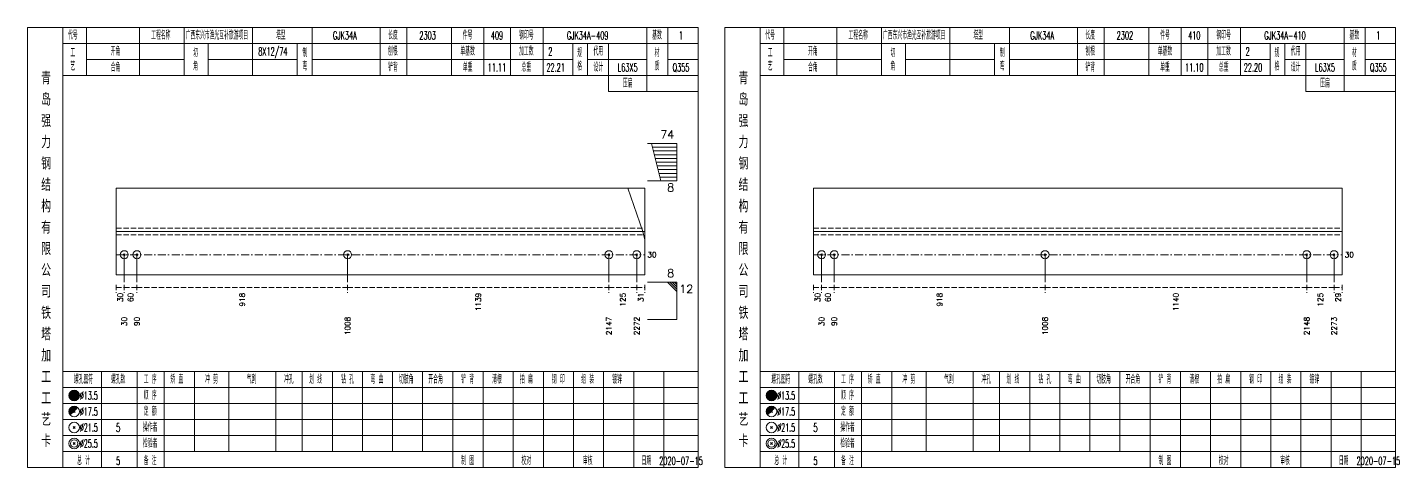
# Model space of a CAD drawing. Extents: x 0 to 2606, y -377 to 6479.
# Drawn here: x 1307 to 1821, y 5075 to 5240 of the extents above; entities that cross this region are included whole.
import ezdxf
from ezdxf.enums import TextEntityAlignment as Align

# ---------------------------------------------------------------- set-up
doc = ezdxf.new("R2010")
doc.units = 0
doc.header["$MEASUREMENT"] = 0
doc.linetypes.add('一点画线', pattern=[5.2, 3, -1, 0.2, -1])
doc.linetypes.add('虚线', pattern=[2.75, 2, -0.75])
doc.layers.get('0').update_dxf_attribs({"linetype": 'CONTINUOUS', "lineweight": 25})
doc.layers.add('1', color=7, linetype='CONTINUOUS', lineweight=25)
doc.layers.add('4', color=7, linetype='CONTINUOUS', lineweight=25)
doc.styles.get("Standard").update_dxf_attribs({"font": 'simplex.shx', "width": 0.7, "height": 3, "bigfont": 'gbhzfs.shx'})

msp = doc.modelspace()

# ---------------------------------------------------------------- linework, layer by layer
at = {"color": 7, "linetype": 'Continuous', "lineweight": 13}
for p, q in [((1550.4, 5196.5), (1539.4, 5196.5)), ((1544.4, 5182.5), (1540.9, 5196.5)), ((1550.4, 5195.1), (1541.25, 5195.1)), ((1550.4, 5182.5), (1550.4, 5196.5)), ((1550.4, 5193.7), (1541.6, 5193.7)), ((1550.4, 5192.3), (1541.95, 5192.3)), ((1550.4, 5190.9), (1542.3, 5190.9)), ((1550.4, 5189.5), (1542.65, 5189.5)), ((1550.4, 5188.1), (1543, 5188.1)), ((1550.4, 5186.7), (1543.35, 5186.7)), ((1550.4, 5185.3), (1543.7, 5185.3)), ((1537.71, 5163.5), (1532.03, 5179.69)), ((1550.4, 5182.5), (1539.4, 5182.5)), ((1550.4, 5183.9), (1544.05, 5183.9)), ((1538.4, 5160.42), (1537.71, 5163.5)), ((1343.3, 5154.81), (1343.3, 5144.5)), ((1348.04, 5154.81), (1348.04, 5144.5)), ((1427.01, 5154.81), (1427.01, 5144.5)), ((1524.98, 5154.81), (1524.98, 5144.5)), ((1535.4, 5154.81), (1535.4, 5144.5)), ((1604.7, 5154.81), (1604.7, 5144.5)), ((1609.45, 5154.81), (1609.45, 5144.5)), ((1688.44, 5154.81), (1688.44, 5144.5)), ((1786.55, 5154.81), (1786.55, 5144.5)), ((1796.8, 5154.81), (1796.8, 5144.5)), ((1550.4, 5144.5), (1539.4, 5144.5)), ((1546.9, 5144.5), (1550.4, 5141)), ((1547.78, 5144.5), (1550.4, 5141.88)), ((1548.65, 5144.5), (1550.4, 5142.75)), ((1549.53, 5144.5), (1550.4, 5143.62)), ((1550.4, 5144.5), (1550.4, 5130.5)), ((1550.4, 5130.5), (1539.4, 5130.5))]:
    msp.add_line(p, q, dxfattribs=at)
at = {"color": 7, "linetype": 'Continuous', "lineweight": 18}
for p, q in [((1340.3, 5179.69), (1340.3, 5147.31)), ((1340.3, 5179.69), (1538.4, 5179.69)), ((1538.4, 5179.69), (1538.4, 5147.31)), ((1601.7, 5179.69), (1601.7, 5147.31)), ((1601.7, 5179.69), (1799.8, 5179.69)), ((1799.8, 5179.69), (1799.8, 5147.31)), ((1340.3, 5163.5), (1538.4, 5163.5)), ((1601.7, 5163.5), (1799.8, 5163.5))]:
    msp.add_line(p, q, dxfattribs=at)
at = {"color": 1, "linetype": '虚线', "lineweight": 18}
for p, q in [((1340.3, 5164.69), (1538.4, 5164.69)), ((1601.7, 5164.69), (1799.8, 5164.69)), ((1340.3, 5162.31), (1538.4, 5162.31)), ((1601.7, 5162.31), (1799.8, 5162.31))]:
    msp.add_line(p, q, dxfattribs=at)
at = {"color": 3, "linetype": '一点画线', "lineweight": 13}
for p, q in [((1340.3, 5154.81), (1538.4, 5154.81)), ((1601.7, 5154.81), (1799.8, 5154.81))]:
    msp.add_line(p, q, dxfattribs=at)
at = {"color": 8, "linetype": '虚线', "lineweight": 9}
for p, q in [((1340.3, 5143.5), (1340.3, 5140.5)), ((1343.3, 5143.5), (1343.3, 5140.5)), ((1343.3, 5143.5), (1343.3, 5140.5)), ((1348.04, 5143.5), (1348.04, 5140.5)), ((1348.04, 5143.5), (1348.04, 5140.5)), ((1427.01, 5143.5), (1427.01, 5140.5)), ((1427.01, 5143.5), (1427.01, 5140.5)), ((1524.98, 5143.5), (1524.98, 5140.5)), ((1524.98, 5143.5), (1524.98, 5140.5)), ((1535.4, 5143.5), (1535.4, 5140.5)), ((1535.4, 5143.5), (1535.4, 5140.5)), ((1538.4, 5143.5), (1538.4, 5140.5)), ((1601.7, 5143.5), (1601.7, 5140.5)), ((1604.7, 5143.5), (1604.7, 5140.5)), ((1604.7, 5143.5), (1604.7, 5140.5)), ((1609.45, 5143.5), (1609.45, 5140.5)), ((1609.45, 5143.5), (1609.45, 5140.5)), ((1688.44, 5143.5), (1688.44, 5140.5)), ((1688.44, 5143.5), (1688.44, 5140.5)), ((1786.55, 5143.5), (1786.55, 5140.5)), ((1786.55, 5143.5), (1786.55, 5140.5)), ((1796.8, 5143.5), (1796.8, 5140.5)), ((1796.8, 5143.5), (1796.8, 5140.5)), ((1799.8, 5143.5), (1799.8, 5140.5)), ((1340.3, 5142.5), (1343.3, 5142.5)), ((1343.3, 5142.5), (1348.04, 5142.5)), ((1348.04, 5142.5), (1427.01, 5142.5)), ((1427.01, 5142.5), (1524.98, 5142.5)), ((1524.98, 5142.5), (1535.4, 5142.5)), ((1535.4, 5142.5), (1538.4, 5142.5)), ((1601.7, 5142.5), (1604.7, 5142.5)), ((1604.7, 5142.5), (1609.45, 5142.5)), ((1609.45, 5142.5), (1688.44, 5142.5)), ((1688.44, 5142.5), (1786.55, 5142.5)), ((1786.55, 5142.5), (1796.8, 5142.5)), ((1796.8, 5142.5), (1799.8, 5142.5))]:
    msp.add_line(p, q, dxfattribs=at)
at = {"layer": '1', "color": 7, "linetype": 'Continuous', "lineweight": 13}
for p, q in [((1343, 5154.51), (1343.6, 5155.11)), ((1343.6, 5154.51), (1343, 5155.11)), ((1347.74, 5154.51), (1348.34, 5155.11)), ((1348.34, 5154.51), (1347.74, 5155.11)), ((1426.71, 5154.51), (1427.31, 5155.11)), ((1427.31, 5154.51), (1426.71, 5155.11)), ((1524.68, 5154.51), (1525.28, 5155.11)), ((1525.28, 5154.51), (1524.68, 5155.11)), ((1535.1, 5154.51), (1535.7, 5155.11)), ((1535.7, 5154.51), (1535.1, 5155.11)), ((1604.4, 5154.51), (1605, 5155.11)), ((1605, 5154.51), (1604.4, 5155.11)), ((1609.15, 5154.51), (1609.75, 5155.11)), ((1609.75, 5154.51), (1609.15, 5155.11)), ((1688.14, 5154.51), (1688.74, 5155.11)), ((1688.74, 5154.51), (1688.14, 5155.11)), ((1786.25, 5154.51), (1786.85, 5155.11)), ((1786.85, 5154.51), (1786.25, 5155.11)), ((1796.5, 5154.51), (1797.1, 5155.11)), ((1797.1, 5154.51), (1796.5, 5155.11))]:
    msp.add_line(p, q, dxfattribs=at)
at = {"layer": '1', "color": 7, "linetype": 'Continuous', "lineweight": 18}
for p, q in [((1340.3, 5147.31), (1538.4, 5147.31)), ((1601.7, 5147.31), (1799.8, 5147.31))]:
    msp.add_line(p, q, dxfattribs=at)
at = {"layer": '1', "color": 7, "linetype": 'Continuous', "lineweight": 13}
for centre in [(1343.3, 5154.81), (1348.04, 5154.81), (1427.01, 5154.81), (1524.98, 5154.81), (1535.4, 5154.81), (1604.7, 5154.81), (1609.45, 5154.81), (1688.44, 5154.81), (1786.55, 5154.81), (1796.8, 5154.81)]:
    msp.add_circle(centre, 1.5, dxfattribs=at)
at = {"layer": '4', "color": 1, "linetype": 'Continuous', "lineweight": 18}
for p, q in [((1320.3, 5075), (1320.3, 5240)), ((1329.2, 5222), (1329.2, 5240)), ((1349, 5222), (1349, 5240)), ((1365.8, 5222), (1365.8, 5240)), ((1391.4, 5222), (1391.4, 5240)), ((1413.7, 5222), (1413.7, 5240)), ((1439.2, 5222), (1439.2, 5240)), ((1449.2, 5222), (1449.2, 5240)), ((1465.9, 5222), (1465.9, 5240)), ((1478.1, 5222), (1478.1, 5240)), ((1488.1, 5222), (1488.1, 5240)), ((1500.3, 5222), (1500.3, 5240)), ((1539.2, 5216), (1539.2, 5240)), ((1547, 5222), (1547, 5240)), ((1581.7, 5075), (1581.7, 5240)), ((1590.6, 5222), (1590.6, 5240)), ((1610.4, 5222), (1610.4, 5240)), ((1627.2, 5222), (1627.2, 5240)), ((1652.8, 5222), (1652.8, 5240)), ((1675.1, 5222), (1675.1, 5240)), ((1700.6, 5222), (1700.6, 5240)), ((1710.6, 5222), (1710.6, 5240)), ((1727.3, 5222), (1727.3, 5240)), ((1739.5, 5222), (1739.5, 5240)), ((1749.5, 5222), (1749.5, 5240)), ((1761.7, 5222), (1761.7, 5240)), ((1800.6, 5216), (1800.6, 5240)), ((1808.4, 5222), (1808.4, 5240)), ((1320.3, 5234), (1558.4, 5234)), ((1374.8, 5222), (1374.8, 5234)), ((1408.1, 5222), (1408.1, 5234)), ((1511.4, 5222), (1511.4, 5234)), ((1517, 5222), (1517, 5234)), ((1524.8, 5216), (1524.8, 5234)), ((1581.7, 5234), (1819.8, 5234)), ((1636.2, 5222), (1636.2, 5234)), ((1669.5, 5222), (1669.5, 5234)), ((1772.8, 5222), (1772.8, 5234)), ((1778.4, 5222), (1778.4, 5234)), ((1786.2, 5216), (1786.2, 5234)), ((1329.2, 5228), (1365.8, 5228)), ((1374.8, 5228), (1408.1, 5228)), ((1413.7, 5228), (1511.4, 5228)), ((1517, 5228), (1539.2, 5228)), ((1547, 5228), (1558.4, 5228)), ((1590.6, 5228), (1627.2, 5228)), ((1636.2, 5228), (1669.5, 5228)), ((1675.1, 5228), (1772.8, 5228)), ((1778.4, 5228), (1800.6, 5228)), ((1808.4, 5228), (1819.8, 5228)), ((1320.3, 5222), (1558.4, 5222)), ((1581.7, 5222), (1819.8, 5222)), ((1524.8, 5216), (1558.4, 5216)), ((1786.2, 5216), (1819.8, 5216)), ((1320.3, 5111), (1558.4, 5111)), ((1334.8, 5075), (1334.8, 5111)), ((1348.1, 5075), (1348.1, 5111)), ((1358.2, 5075), (1358.2, 5111)), ((1369.6, 5081), (1369.6, 5111)), ((1382.5, 5081), (1382.5, 5111)), ((1400.1, 5081), (1400.1, 5111)), ((1410, 5081), (1410, 5111)), ((1421.3, 5081), (1421.3, 5111)), ((1432.6, 5081), (1432.6, 5111)), ((1443.9, 5081), (1443.9, 5111)), ((1455.1, 5081), (1455.1, 5111)), ((1466.5, 5081), (1466.5, 5111)), ((1477.8, 5081), (1477.8, 5111)), ((1489.1, 5081), (1489.1, 5111)), ((1500.4, 5081), (1500.4, 5111)), ((1511.7, 5081), (1511.7, 5111)), ((1523, 5081), (1523, 5111)), ((1534.3, 5081), (1534.3, 5111)), ((1545.6, 5081), (1545.6, 5111)), ((1581.7, 5111), (1819.8, 5111)), ((1596.2, 5075), (1596.2, 5111)), ((1609.5, 5075), (1609.5, 5111)), ((1619.6, 5075), (1619.6, 5111)), ((1631, 5081), (1631, 5111)), ((1643.9, 5081), (1643.9, 5111)), ((1661.5, 5081), (1661.5, 5111)), ((1671.4, 5081), (1671.4, 5111)), ((1682.7, 5081), (1682.7, 5111)), ((1694, 5081), (1694, 5111)), ((1705.3, 5081), (1705.3, 5111)), ((1716.5, 5081), (1716.5, 5111)), ((1727.9, 5081), (1727.9, 5111)), ((1739.2, 5081), (1739.2, 5111)), ((1750.5, 5081), (1750.5, 5111)), ((1761.8, 5081), (1761.8, 5111)), ((1773.1, 5081), (1773.1, 5111)), ((1784.4, 5081), (1784.4, 5111)), ((1795.7, 5081), (1795.7, 5111)), ((1807, 5081), (1807, 5111)), ((1320.3, 5105), (1558.4, 5105)), ((1581.7, 5105), (1819.8, 5105)), ((1320.3, 5099), (1558.4, 5099)), ((1581.7, 5099), (1819.8, 5099)), ((1320.3, 5093), (1558.4, 5093)), ((1581.7, 5093), (1819.8, 5093)), ((1320.3, 5087), (1558.4, 5087)), ((1581.7, 5087), (1819.8, 5087)), ((1320.3, 5081), (1558.4, 5081)), ((1466.5, 5075), (1466.5, 5081)), ((1477.8, 5075), (1477.8, 5081)), ((1489.1, 5075), (1489.1, 5081)), ((1500.4, 5075), (1500.4, 5081)), ((1511.7, 5075), (1511.7, 5081)), ((1523, 5075), (1523, 5081)), ((1534.3, 5075), (1534.3, 5081)), ((1545.6, 5075), (1545.6, 5081)), ((1581.7, 5081), (1819.8, 5081)), ((1727.9, 5075), (1727.9, 5081)), ((1739.2, 5075), (1739.2, 5081)), ((1750.5, 5075), (1750.5, 5081)), ((1761.8, 5075), (1761.8, 5081)), ((1773.1, 5075), (1773.1, 5081)), ((1784.4, 5075), (1784.4, 5081)), ((1795.7, 5075), (1795.7, 5081)), ((1807, 5075), (1807, 5081))]:
    msp.add_line(p, q, dxfattribs=at)
at = {"layer": '4', "color": 7, "linetype": 'Continuous', "lineweight": 13}
for p, q in [((1324.3, 5101.8), (1324.7, 5102.2)), ((1324.7, 5101.8), (1324.3, 5102.2)), ((1585.7, 5101.8), (1586.1, 5102.2)), ((1586.1, 5101.8), (1585.7, 5102.2)), ((1324.1, 5089.6), (1324.9, 5090.4)), ((1324.9, 5089.6), (1324.1, 5090.4)), ((1585.5, 5089.6), (1586.3, 5090.4)), ((1586.3, 5089.6), (1585.5, 5090.4)), ((1324.1, 5083.6), (1324.9, 5084.4)), ((1324.9, 5083.6), (1324.1, 5084.4)), ((1585.5, 5083.6), (1586.3, 5084.4)), ((1586.3, 5083.6), (1585.5, 5084.4))]:
    msp.add_line(p, q, dxfattribs=at)
at = {"layer": '4', "color": 7, "linetype": 'Continuous', "lineweight": 0}
for p, q in [((1324.1, 5095.6), (1324.9, 5096.4)), ((1324.1, 5096.4), (1324.9, 5095.6)), ((1585.5, 5095.6), (1586.3, 5096.4)), ((1585.5, 5096.4), (1586.3, 5095.6))]:
    msp.add_line(p, q, dxfattribs=at)
at = {"layer": '4', "color": 1, "linetype": 'Continuous', "lineweight": 18}
for points in [[(1307, 5240), (1307, 5075), (1558.4, 5075), (1558.4, 5240)], [(1568.4, 5240), (1568.4, 5075), (1819.8, 5075), (1819.8, 5240)]]:
    msp.add_lwpolyline(points, close=True, dxfattribs=at)
at = {"layer": '4', "color": 7, "linetype": 'Continuous', "lineweight": 13}
for centre, radius in [((1324.5, 5102), 2), ((1324.5, 5102), 1.8), ((1324.5, 5102), 1.6), ((1324.5, 5102), 1.4), ((1324.5, 5102), 1.2), ((1324.5, 5102), 1), ((1324.5, 5102), 0.8), ((1324.5, 5102), 0.6), ((1324.5, 5102), 0.4), ((1585.9, 5102), 2), ((1585.9, 5102), 1.8), ((1585.9, 5102), 1.6), ((1585.9, 5102), 1.4), ((1585.9, 5102), 1.2), ((1585.9, 5102), 1), ((1585.9, 5102), 0.8), ((1585.9, 5102), 0.6), ((1585.9, 5102), 0.4), ((1324.5, 5096), 2), ((1324.5, 5102), 0.2), ((1585.9, 5096), 2), ((1585.9, 5102), 0.2), ((1324.5, 5090), 2), ((1585.9, 5090), 2), ((1324.5, 5084), 2), ((1324.5, 5084), 1.4), ((1585.9, 5084), 2), ((1585.9, 5084), 1.4)]:
    msp.add_circle(centre, radius, dxfattribs=at)
for centre, radius in [((1324.5, 5096), 1.8), ((1324.5, 5096), 1.6), ((1324.5, 5096), 1.4), ((1324.5, 5096), 1.2), ((1585.9, 5096), 1.8), ((1585.9, 5096), 1.6), ((1585.9, 5096), 1.4), ((1585.9, 5096), 1.2), ((1324.5, 5096), 1), ((1324.5, 5096), 0.8), ((1324.5, 5096), 0.6), ((1324.5, 5096), 0.4), ((1324.5, 5096), 0.2), ((1585.9, 5096), 1), ((1585.9, 5096), 0.8), ((1585.9, 5096), 0.6), ((1585.9, 5096), 0.4), ((1585.9, 5096), 0.2)]:
    msp.add_arc(centre, radius, 45, 225, dxfattribs=at)

# ---------------------------------------------------------------- texts
at = {"color": 7, "linetype": 'Continuous', "lineweight": 13}
for s, p in [('74', (1549.4, 5197.5)), ('8', (1549.4, 5145.5))]:
    msp.add_text(s, height=3, dxfattribs=at).set_placement(p, align=Align.BOTTOM_RIGHT)
msp.add_text('8', height=3, dxfattribs=at).set_placement((1549.4, 5181.5), align=Align.TOP_RIGHT)
for p in [(1539.4, 5154.81), (1800.8, 5154.81)]:
    msp.add_text('30', height=2, dxfattribs=at).set_placement(p, align=Align.MIDDLE_LEFT)
msp.add_text('12', height=3, dxfattribs=at).set_placement((1551.4, 5143.5), align=Align.TOP_LEFT)
at = {"color": 8, "linetype": 'Continuous', "lineweight": 9}
for s, p in [('30', (1341.8, 5140.5)), ('60', (1345.67, 5140.5)), ('918', (1387.52, 5140.5)), ('1139', (1475.99, 5140.5)), ('125', (1530.19, 5140.5)), ('31', (1536.9, 5140.5)), ('30', (1603.2, 5140.5)), ('60', (1607.07, 5140.5)), ('918', (1648.94, 5140.5)), ('1140', (1737.5, 5140.5)), ('125', (1791.67, 5140.5)), ('29', (1798.3, 5140.5))]:
    msp.add_text(s, height=2, rotation=90, dxfattribs=at).set_placement(p, align=Align.MIDDLE_RIGHT)
at = {"layer": '1', "color": 7, "linetype": 'Continuous', "lineweight": 13}
for s, p in [('30', (1343.3, 5131.5)), ('90', (1348.04, 5131.5)), ('1008', (1427.01, 5131.5)), ('2147', (1524.98, 5131.5)), ('2272', (1535.4, 5131.5)), ('30', (1604.7, 5131.5)), ('90', (1609.45, 5131.5)), ('1008', (1688.44, 5131.5)), ('2148', (1786.55, 5131.5)), ('2273', (1796.8, 5131.5))]:
    msp.add_text(s, height=2, rotation=90, dxfattribs=at).set_placement(p, align=Align.MIDDLE_RIGHT)
at = {"layer": '4', "color": 1, "linetype": 'Continuous', "lineweight": 13}
for s, height, width, p in [('代号', 3, 0.6, (1324, 5237)), ('工程名称', 3, 0.6, (1357, 5237)), ('广西东兴市渔光互补旅游项目', 3, 0.6, (1378, 5237)), ('塔型', 3, 0.6, (1402, 5237)), ('GJK34A', 3, 0.6, (1426, 5237)), ('长度', 3, 0.6, (1444, 5237)), ('2303', 3, 0.6, (1457, 5237)), ('件号', 3, 0.6, (1472, 5237)), ('409', 3, 0.6, (1483, 5237)), ('钢印号', 3, 0.6, (1494, 5237)), ('GJK34A-409', 3, 0.6, (1517, 5237)), ('基数', 3, 0.6, (1543, 5237)), ('1', 3, 0.6, (1552, 5237)), ('代号', 3, 0.6, (1585.4, 5237)), ('工程名称', 3, 0.6, (1618.4, 5237)), ('广西东兴市渔光互补旅游项目', 3, 0.6, (1639.4, 5237)), ('塔型', 3, 0.6, (1663.4, 5237)), ('GJK34A', 3, 0.6, (1687.4, 5237)), ('长度', 3, 0.6, (1705.4, 5237)), ('2302', 3, 0.6, (1718.4, 5237)), ('件号', 3, 0.6, (1733.4, 5237)), ('410', 3, 0.6, (1744.4, 5237)), ('钢印号', 3, 0.6, (1755.4, 5237)), ('GJK34A-410', 3, 0.6, (1778.4, 5237)), ('基数', 3, 0.6, (1804.4, 5237)), ('1', 3, 0.6, (1813.4, 5237)), ('工', 3, 0.6, (1324, 5230.4)), ('开角', 3, 0.6, (1340, 5231)), ('切', 3, 0.6, (1370, 5230.4)), ('8X12/74', 3, 0.6, (1399, 5231)), ('制', 3, 0.6, (1411, 5230.4)), ('刨根', 3, 0.6, (1444, 5231)), ('单基数', 3, 0.6, (1472, 5231)), ('加工数', 3, 0.6, (1494, 5231)), ('2', 3, 0.6, (1503, 5231)), ('规', 3, 0.6, (1514, 5230.4)), ('代用', 3, 0.6, (1521, 5231)), ('材', 3, 0.6, (1543, 5230.4)), ('工', 3, 0.6, (1585.4, 5230.4)), ('开角', 3, 0.6, (1601.4, 5231)), ('切', 3, 0.6, (1631.4, 5230.4)), ('制', 3, 0.6, (1672.4, 5230.4)), ('刨根', 3, 0.6, (1705.4, 5231)), ('单基数', 3, 0.6, (1733.4, 5231)), ('加工数', 3, 0.6, (1755.4, 5231)), ('2', 3, 0.6, (1764.4, 5231)), ('规', 3, 0.6, (1775.4, 5230.4)), ('代用', 3, 0.6, (1782.4, 5231)), ('材', 3, 0.6, (1804.4, 5230.4)), ('艺', 3, 0.6, (1324, 5225.4)), ('合角', 3, 0.6, (1340, 5225)), ('角', 3, 0.6, (1370, 5225.4)), ('弯', 3, 0.6, (1411, 5225.4)), ('铲背', 3, 0.6, (1444, 5225)), ('单重', 3, 0.6, (1472, 5225)), ('11.11', 3, 0.6, (1483, 5225)), ('总重', 3, 0.6, (1494, 5225)), ('22.21', 3, 0.6, (1505, 5225)), ('格', 3, 0.6, (1514, 5225.4)), ('设计', 3, 0.6, (1521, 5225)), ('L63X5', 3, 0.6, (1532, 5225)), ('质', 3, 0.6, (1543, 5225.4)), ('Q355', 3, 0.6, (1552, 5225)), ('艺', 3, 0.6, (1585.4, 5225.4)), ('合角', 3, 0.6, (1601.4, 5225)), ('角', 3, 0.6, (1631.4, 5225.4)), ('弯', 3, 0.6, (1672.4, 5225.4)), ('铲背', 3, 0.6, (1705.4, 5225)), ('单重', 3, 0.6, (1733.4, 5225)), ('11.10', 3, 0.6, (1744.4, 5225)), ('总重', 3, 0.6, (1755.4, 5225)), ('22.20', 3, 0.6, (1766.4, 5225)), ('格', 3, 0.6, (1775.4, 5225.4)), ('设计', 3, 0.6, (1782.4, 5225)), ('L63X5', 3, 0.6, (1793.4, 5225)), ('质', 3, 0.6, (1804.4, 5225.4)), ('Q355', 3, 0.6, (1813.4, 5225)), ('青', 4.6, 0.8, (1314, 5221)), ('压扁', 3, 0.6, (1532, 5219)), ('青', 4.6, 0.8, (1575.4, 5221)), ('压扁', 3, 0.6, (1793.4, 5219)), ('岛', 4.6, 0.8, (1314, 5213)), ('岛', 4.6, 0.8, (1575.4, 5213)), ('强', 4.6, 0.8, (1314, 5205)), ('强', 4.6, 0.8, (1575.4, 5205)), ('力', 4.6, 0.8, (1314, 5197)), ('力', 4.6, 0.8, (1575.4, 5197)), ('钢', 4.6, 0.8, (1314, 5189)), ('钢', 4.6, 0.8, (1575.4, 5189)), ('结', 4.6, 0.8, (1314, 5181)), ('结', 4.6, 0.8, (1575.4, 5181)), ('构', 4.6, 0.8, (1314, 5173)), ('构', 4.6, 0.8, (1575.4, 5173)), ('有', 4.6, 0.8, (1314, 5165)), ('有', 4.6, 0.8, (1575.4, 5165)), ('限', 4.6, 0.8, (1314, 5157)), ('限', 4.6, 0.8, (1575.4, 5157)), ('公', 4.6, 0.8, (1314, 5149)), ('公', 4.6, 0.8, (1575.4, 5149)), ('司', 4.6, 0.8, (1314, 5141)), ('司', 4.6, 0.8, (1575.4, 5141)), ('铁', 4.6, 0.8, (1314, 5133)), ('铁', 4.6, 0.8, (1575.4, 5133)), ('塔', 4.6, 0.8, (1314, 5125)), ('塔', 4.6, 0.8, (1575.4, 5125)), ('加', 4.6, 0.8, (1314, 5117)), ('加', 4.6, 0.8, (1575.4, 5117)), ('工', 4.6, 0.8, (1314, 5109)), ('螺孔图符', 3, 0.6, (1328, 5108)), ('螺孔数', 3, 0.6, (1341, 5108)), ('工 序', 3, 0.6, (1353, 5108)), ('矫 直', 3, 0.6, (1363, 5108)), ('冲 剪', 3, 0.6, (1376, 5108)), ('气割', 3, 0.6, (1391, 5108)), ('冲孔', 3, 0.6, (1405, 5108)), ('划 线', 3, 0.6, (1415, 5108)), ('钻 孔', 3, 0.6, (1427, 5108)), ('弯 曲', 3, 0.6, (1438, 5108)), ('切肢角', 3, 0.6, (1449, 5108)), ('开合角', 3, 0.6, (1460, 5108)), ('铲 背', 3, 0.6, (1472, 5108)), ('清根', 3, 0.6, (1483, 5108)), ('拍 扁', 3, 0.6, (1494, 5108)), ('钢 印', 3, 0.6, (1506, 5108)), ('组 装', 3, 0.6, (1517, 5108)), ('镀锌', 3, 0.6, (1528, 5108)), ('工', 4.6, 0.8, (1575.4, 5109)), ('螺孔图符', 3, 0.6, (1589.4, 5108)), ('螺孔数', 3, 0.6, (1602.4, 5108)), ('工 序', 3, 0.6, (1614.4, 5108)), ('矫 直', 3, 0.6, (1624.4, 5108)), ('冲 剪', 3, 0.6, (1637.4, 5108)), ('气割', 3, 0.6, (1652.4, 5108)), ('冲孔', 3, 0.6, (1666.4, 5108)), ('划 线', 3, 0.6, (1676.4, 5108)), ('钻 孔', 3, 0.6, (1688.4, 5108)), ('弯 曲', 3, 0.6, (1699.4, 5108)), ('切肢角', 3, 0.6, (1710.4, 5108)), ('开合角', 3, 0.6, (1721.4, 5108)), ('铲 背', 3, 0.6, (1733.4, 5108)), ('清根', 3, 0.6, (1744.4, 5108)), ('拍 扁', 3, 0.6, (1755.4, 5108)), ('钢 印', 3, 0.6, (1767.4, 5108)), ('组 装', 3, 0.6, (1778.4, 5108)), ('镀锌', 3, 0.6, (1789.4, 5108)), ('工', 4.6, 0.8, (1314, 5101)), ('%%C13.5', 3, 0.5, (1330, 5102)), ('顺 序', 3, 0.6, (1353, 5102)), ('工', 4.6, 0.8, (1575.4, 5101)), ('%%C13.5', 3, 0.5, (1591.4, 5102)), ('顺 序', 3, 0.6, (1614.4, 5102)), ('%%C17.5', 3, 0.5, (1330, 5096)), ('定 额', 3, 0.6, (1353, 5096)), ('%%C17.5', 3, 0.5, (1591.4, 5096)), ('定 额', 3, 0.6, (1614.4, 5096)), ('艺', 4.6, 0.8, (1314, 5093)), ('艺', 4.6, 0.8, (1575.4, 5093)), ('卡', 4.6, 0.8, (1314, 5085)), ('%%C21.5', 3, 0.5, (1330, 5090)), ('5', 3.2, 0.6, (1341, 5090)), ('操作者', 3, 0.6, (1353, 5090)), ('卡', 4.6, 0.8, (1575.4, 5085)), ('%%C21.5', 3, 0.5, (1591.4, 5090)), ('5', 3.2, 0.6, (1602.4, 5090)), ('操作者', 3, 0.6, (1614.4, 5090)), ('%%C25.5', 3, 0.5, (1330, 5084)), ('检验者', 3, 0.6, (1353, 5084)), ('%%C25.5', 3, 0.5, (1591.4, 5084)), ('检验者', 3, 0.6, (1614.4, 5084)), ('总 计', 3, 0.6, (1328, 5077.5)), ('5', 3, 0.6, (1341, 5077.5)), ('备 注', 3, 0.6, (1353, 5077.5)), ('制 图', 3, 0.6, (1472, 5077.5)), ('校对', 3, 0.6, (1494, 5077.5)), ('审核', 3, 0.6, (1517, 5077.5)), ('日期', 3, 0.6, (1539, 5077.5)), ('2020-07-15', 3, 0.6, (1552, 5077.5)), ('总 计', 3, 0.6, (1589.4, 5077.5)), ('5', 3, 0.6, (1602.4, 5077.5)), ('备 注', 3, 0.6, (1614.4, 5077.5)), ('制 图', 3, 0.6, (1733.4, 5077.5)), ('校对', 3, 0.6, (1755.4, 5077.5)), ('审核', 3, 0.6, (1778.4, 5077.5)), ('日期', 3, 0.6, (1800.4, 5077.5)), ('2020-07-15', 3, 0.6, (1813.4, 5077.5))]:
    msp.add_text(s, height=height, dxfattribs=dict(at, width=width)).set_placement(p, align=Align.MIDDLE_CENTER)

doc.saveas('drawing.dxf')
